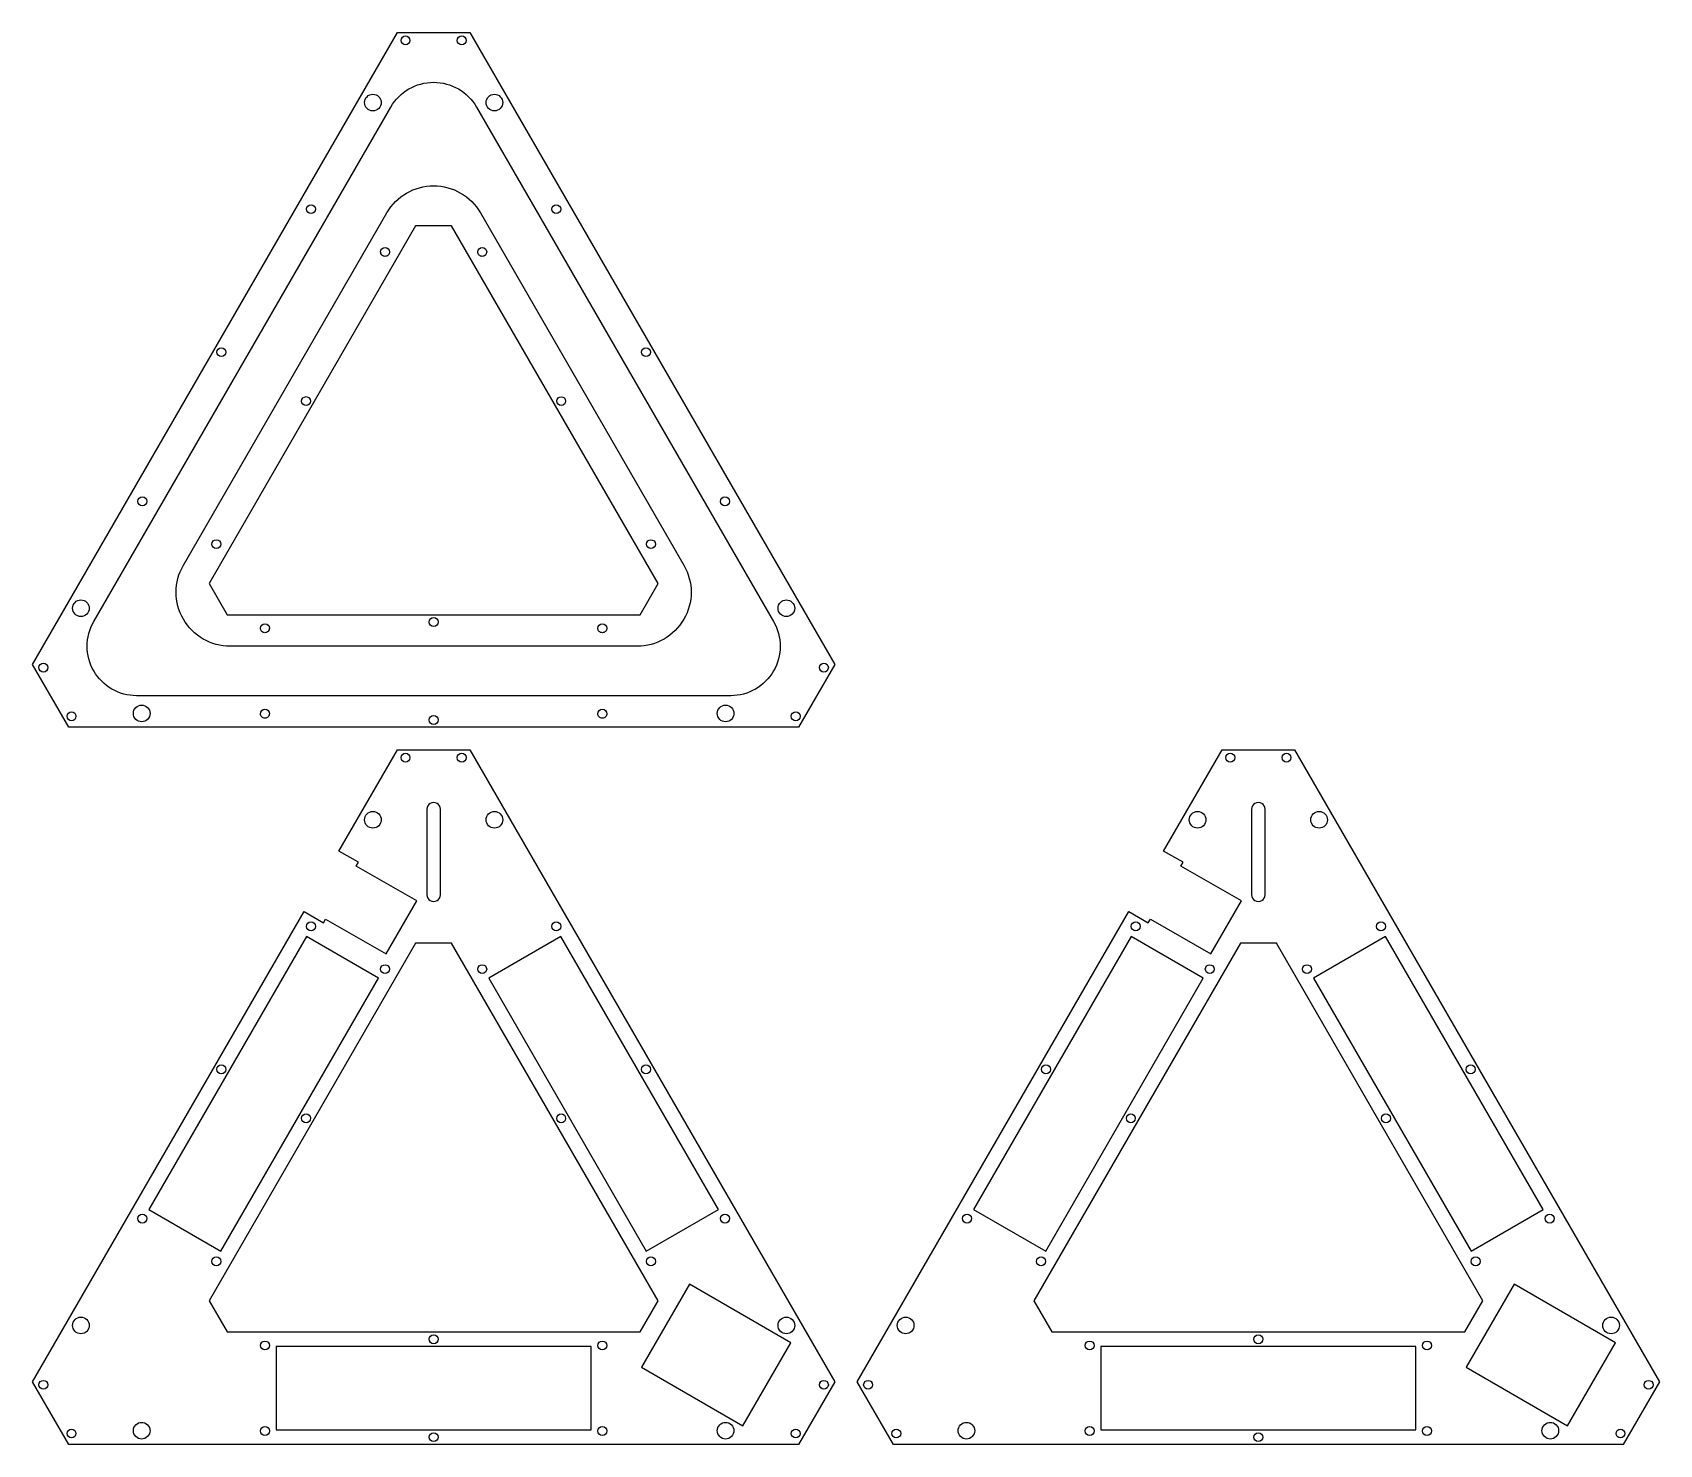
# Model space of a CAD drawing. Extents: x 89 to 634, y 56 to 529.
# Drawn here: x 272.4 to 633.9, y 215.5 to 529.2 of the extents above; entities that cross this region are included whole.
import ezdxf

# ---------------------------------------------------------------- set-up
doc = ezdxf.new("R2010")
doc.units = 0
doc.layers.get('0').update_dxf_attribs({"linetype": 'CONTINUOUS'})

msp = doc.modelspace()

# ---------------------------------------------------------------- linework, layer by layer
at = {"color": 7}
for p, q in [((272.37881, 388.790211), (353.45508, 529.218431)), ((353.45508, 529.218431), (369.55508, 529.218431)), ((369.55508, 529.218431), (450.63135, 388.790211)), ((356.24507, 527.468429), (356.24507, 527.468429)), ((368.74507, 527.468429), (368.74507, 527.468429)), ((349.85507, 513.655158), (349.85507, 513.655158)), ((376.85507, 513.655158), (376.85507, 513.655158)), ((285.97945, 398.347203), (351.9788, 512.66144)), ((371.03136, 512.66144), (437.03072, 398.347203)), ((335.24876, 489.969421), (335.24876, 489.969421)), ((389.7414, 489.969421), (389.7414, 489.969421)), ((357.50508, 486.233237), (311.63008, 406.775406)), ((365.50508, 486.233237), (357.50508, 486.233237)), ((411.38008, 406.775406), (365.50508, 486.233237)), ((351.70323, 480.469421), (351.70323, 480.469421)), ((373.28694, 480.469421), (373.28694, 480.469421)), ((315.30888, 458.192531), (315.30888, 458.192531)), ((409.67921, 458.196111), (409.67921, 458.196111)), ((334.15565, 447.316112), (334.15565, 447.316112)), ((390.83659, 447.312532), (390.83659, 447.312532)), ((297.7613, 425.039222), (297.7613, 425.039222)), ((427.22886, 425.039222), (427.22886, 425.039222)), ((314.21577, 415.539222), (314.21577, 415.539222)), ((410.77439, 415.539222), (410.77439, 415.539222)), ((311.63008, 406.775406), (315.63008, 399.847203)), ((407.38008, 399.847203), (411.38008, 406.775406)), ((284.98199, 401.291686), (284.98199, 401.291686)), ((441.72817, 401.291686), (441.72817, 401.291686)), ((315.63008, 399.847203), (407.38008, 399.847203)), ((362.49302, 398.227203), (362.49302, 398.227203)), ((325.00761, 396.847206), (325.00761, 396.847206)), ((399.98255, 396.847206), (399.98255, 396.847206)), ((406.71983, 392.847203), (406.71983, 392.847203)), ((280.42881, 374.847203), (272.37881, 388.790211)), ((275.78434, 388.106368), (275.78434, 388.106368)), ((450.63135, 388.790211), (442.58135, 374.847203)), ((449.20582, 388.106368), (449.20582, 388.106368)), ((427.50444, 381.847203), (295.50573, 381.847203)), ((282.03434, 377.281051), (282.03434, 377.281051)), ((298.48199, 377.909004), (298.48199, 377.909004)), ((325.00761, 377.847206), (325.00761, 377.847206)), ((362.49714, 376.467201), (362.49714, 376.467201)), ((399.98255, 377.847206), (399.98255, 377.847206)), ((428.22817, 377.909004), (428.22817, 377.909004)), ((442.95582, 377.281051), (442.95582, 377.281051)), ((442.58135, 374.847203), (280.42881, 374.847203)), ((340.45508, 347.330545), (353.45508, 369.847205)), ((353.45508, 369.847205), (369.55508, 369.847205)), ((369.55508, 369.847205), (450.63135, 229.418985)), ((523.70762, 347.330545), (536.70762, 369.847205)), ((536.70762, 369.847205), (552.80762, 369.847205)), ((552.80762, 369.847205), (633.88389, 229.418985)), ((356.24507, 368.097205), (356.24507, 368.097205)), ((368.74507, 368.097205), (368.74507, 368.097205)), ((539.49763, 368.097205), (539.49763, 368.097205)), ((551.99763, 368.097205), (551.99763, 368.097205)), ((349.85507, 354.283925), (349.85507, 354.283925)), ((360.00508, 356.621175), (360.00508, 337.621175)), ((363.00508, 337.621175), (363.00508, 356.621175)), ((376.85507, 354.283925), (376.85507, 354.283925)), ((533.10763, 354.283925), (533.10763, 354.283925)), ((543.25762, 356.621175), (543.25762, 337.621175)), ((546.25762, 337.621175), (546.25762, 356.621175)), ((560.10763, 354.283925), (560.10763, 354.283925)), ((344.78521, 344.830545), (340.45508, 347.330545)), ((528.03775, 344.830545), (523.70762, 347.330545)), ((344.31021, 344.007815), (344.78521, 344.830545)), ((357.7336, 336.257815), (344.31021, 344.007815)), ((527.56275, 344.007815), (528.03775, 344.830545)), ((540.98614, 336.257815), (527.56275, 344.007815)), ((350.9336, 324.479875), (357.7336, 336.257815)), ((534.18614, 324.479875), (540.98614, 336.257815)), ((272.37881, 229.418985), (332.70508, 333.907145)), ((332.70508, 333.907145), (337.03521, 331.407145)), ((455.63135, 229.418985), (515.95762, 333.907145)), ((515.95762, 333.907145), (520.28775, 331.407145)), ((335.24876, 330.598195), (335.24876, 330.598195)), ((337.03521, 331.407145), (337.51021, 332.229875)), ((337.51021, 332.229875), (350.9336, 324.479875)), ((389.7414, 330.598195), (389.7414, 330.598195)), ((518.50129, 330.598195), (518.50129, 330.598195)), ((520.28775, 331.407145), (520.76275, 332.229875)), ((520.76275, 332.229875), (534.18614, 324.479875)), ((572.99397, 330.598195), (572.99397, 330.598195)), ((333.23153, 328.318985), (298.23153, 267.697205)), ((357.50508, 326.862005), (311.63008, 247.404175)), ((349.253, 319.068985), (333.23153, 328.318985)), ((365.50508, 326.862005), (357.50508, 326.862005)), ((411.38008, 247.404175), (365.50508, 326.862005)), ((389.77863, 328.318985), (373.75716, 319.068985)), ((424.77863, 267.697205), (389.77863, 328.318985)), ((516.48407, 328.318985), (481.48407, 267.697205)), ((540.75762, 326.862005), (494.88262, 247.404175)), ((532.50554, 319.068985), (516.48407, 328.318985)), ((548.75762, 326.862005), (540.75762, 326.862005)), ((594.63262, 247.404175), (548.75762, 326.862005)), ((573.03117, 328.318985), (557.0097, 319.068985)), ((608.03117, 267.697205), (573.03117, 328.318985)), ((314.253, 258.447205), (349.253, 319.068985)), ((351.70323, 321.098195), (351.70323, 321.098195)), ((373.28694, 321.098195), (373.28694, 321.098195)), ((373.75716, 319.068985), (408.75716, 258.447205)), ((497.50554, 258.447205), (532.50554, 319.068985)), ((534.95576, 321.098195), (534.95576, 321.098195)), ((556.53944, 321.098195), (556.53944, 321.098195)), ((557.0097, 319.068985), (592.0097, 258.447205)), ((315.30888, 298.821295), (315.30888, 298.821295)), ((409.67921, 298.824885), (409.67921, 298.824885)), ((498.56141, 298.821295), (498.56141, 298.821295)), ((592.93177, 298.824885), (592.93177, 298.824885)), ((334.15565, 287.944875), (334.15565, 287.944875)), ((390.83659, 287.941305), (390.83659, 287.941305)), ((517.40821, 287.944875), (517.40821, 287.944875)), ((574.08912, 287.941305), (574.08912, 287.941305)), ((298.23153, 267.697205), (314.253, 258.447205)), ((408.75716, 258.447205), (424.77863, 267.697205)), ((481.48407, 267.697205), (497.50554, 258.447205)), ((592.0097, 258.447205), (608.03117, 267.697205)), ((297.7613, 265.667995), (297.7613, 265.667995)), ((427.22886, 265.667995), (427.22886, 265.667995)), ((481.01383, 265.667995), (481.01383, 265.667995)), ((610.48139, 265.667995), (610.48139, 265.667995)), ((314.21577, 256.167995), (314.21577, 256.167995)), ((410.77439, 256.167995), (410.77439, 256.167995)), ((497.4683, 256.167995), (497.4683, 256.167995)), ((594.02693, 256.167995), (594.02693, 256.167995)), ((418.32668, 251.072315), (407.67668, 232.625975)), ((440.84334, 238.072315), (418.32668, 251.072315)), ((601.57922, 251.072315), (590.92922, 232.625975)), ((624.09588, 238.072315), (601.57922, 251.072315)), ((311.63008, 247.404175), (315.63008, 240.475975)), ((407.38008, 240.475975), (411.38008, 247.404175)), ((494.88262, 247.404175), (498.88262, 240.475975)), ((590.63262, 240.475975), (594.63262, 247.404175)), ((284.98199, 241.920465), (284.98199, 241.920465)), ((315.63008, 240.475975), (407.38008, 240.475975)), ((362.49302, 238.855975), (362.49302, 238.855975)), ((441.72817, 241.920465), (441.72817, 241.920465)), ((468.23455, 241.920465), (468.23455, 241.920465)), ((498.88262, 240.475975), (590.63262, 240.475975)), ((545.74555, 238.855975), (545.74555, 238.855975)), ((624.98068, 241.920465), (624.98068, 241.920465)), ((325.00761, 237.475975), (325.00761, 237.475975)), ((396.50508, 237.225975), (326.50508, 237.225975)), ((326.50508, 237.225975), (326.50508, 218.725975)), ((396.50508, 218.725975), (396.50508, 237.225975)), ((399.98255, 237.475975), (399.98255, 237.475975)), ((430.19334, 219.625975), (440.84334, 238.072315)), ((508.26014, 237.475975), (508.26014, 237.475975)), ((579.75762, 237.225975), (509.75762, 237.225975)), ((509.75762, 237.225975), (509.75762, 218.725975)), ((579.75762, 218.725975), (579.75762, 237.225975)), ((583.23512, 237.475975), (583.23512, 237.475975)), ((613.44588, 219.625975), (624.09588, 238.072315)), ((407.67668, 232.625975), (430.19334, 219.625975)), ((590.92922, 232.625975), (613.44588, 219.625975)), ((280.42881, 215.475975), (272.37881, 229.418985)), ((275.78434, 228.735145), (275.78434, 228.735145)), ((450.63135, 229.418985), (442.58135, 215.475975)), ((449.20582, 228.735145), (449.20582, 228.735145)), ((463.68135, 215.475975), (455.63135, 229.418985)), ((459.03691, 228.735145), (459.03691, 228.735145)), ((633.88389, 229.418985), (625.83389, 215.475975)), ((632.45832, 228.735145), (632.45832, 228.735145)), ((282.03434, 217.909825), (282.03434, 217.909825)), ((298.48199, 218.537775), (298.48199, 218.537775)), ((325.00761, 218.475975), (325.00761, 218.475975)), ((326.50508, 218.725975), (396.50508, 218.725975)), ((362.49714, 217.095985), (362.49714, 217.095985)), ((399.98255, 218.475975), (399.98255, 218.475975)), ((428.22817, 218.537775), (428.22817, 218.537775)), ((442.95582, 217.909825), (442.95582, 217.909825)), ((465.28691, 217.909825), (465.28691, 217.909825)), ((481.73455, 218.537775), (481.73455, 218.537775)), ((508.26014, 218.475975), (508.26014, 218.475975)), ((509.75762, 218.725975), (579.75762, 218.725975)), ((545.7497, 217.095985), (545.7497, 217.095985)), ((583.23512, 218.475975), (583.23512, 218.475975)), ((611.48068, 218.537775), (611.48068, 218.537775)), ((626.20832, 217.909825), (626.20832, 217.909825)), ((442.58135, 215.475975), (280.42881, 215.475975)), ((625.83389, 215.475975), (463.68135, 215.475975))]:
    msp.add_line(p, q, dxfattribs=at)
for points in [[(354.26507, 527.468429), (354.26507, 528.015191), (354.708308, 528.458429), (355.25507, 528.458429)], [(355.25507, 528.458429), (355.801832, 528.458429), (356.24507, 528.015191), (356.24507, 527.468429)], [(366.76507, 527.468429), (366.76507, 528.015191), (367.208308, 528.458429), (367.75507, 528.458429)], [(367.75507, 528.458429), (368.301832, 528.458429), (368.74507, 528.015191), (368.74507, 527.468429)], [(355.25507, 526.478429), (354.708308, 526.478429), (354.26507, 526.921667), (354.26507, 527.468429)], [(356.24507, 527.468429), (356.24507, 526.921667), (355.801832, 526.478429), (355.25507, 526.478429)], [(367.75507, 526.478429), (367.208308, 526.478429), (366.76507, 526.921667), (366.76507, 527.468429)], [(368.74507, 527.468429), (368.74507, 526.921667), (368.301832, 526.478429), (367.75507, 526.478429)], [(351.9788, 512.66144), (353.943761, 516.064852), (357.575158, 518.161441), (361.50508, 518.161441)], [(361.50508, 518.161441), (365.435002, 518.161441), (369.066399, 516.064852), (371.03136, 512.66144)], [(346.15507, 513.655158), (346.15507, 514.145808), (346.34998, 514.616363), (346.696922, 514.963305)], [(348.00507, 511.805158), (346.983343, 511.805158), (346.15507, 512.633431), (346.15507, 513.655158)], [(346.696922, 514.963305), (347.043865, 515.310248), (347.51442, 515.505158), (348.00507, 515.505158)], [(348.00507, 515.505158), (348.495721, 515.505158), (348.966275, 515.310248), (349.313218, 514.963305)], [(349.313218, 514.963305), (349.66016, 514.616363), (349.85507, 514.145808), (349.85507, 513.655158)], [(349.85507, 513.655158), (349.85507, 513.164507), (349.66016, 512.693953), (349.313218, 512.34701)], [(373.15507, 513.655158), (373.15507, 514.145808), (373.34998, 514.616363), (373.696922, 514.963305)], [(375.00507, 511.805158), (373.983343, 511.805158), (373.15507, 512.633431), (373.15507, 513.655158)], [(373.696922, 514.963305), (374.043865, 515.310248), (374.51442, 515.505158), (375.00507, 515.505158)], [(375.00507, 515.505158), (375.495721, 515.505158), (375.966275, 515.310248), (376.313218, 514.963305)], [(376.313218, 514.963305), (376.66016, 514.616363), (376.85507, 514.145808), (376.85507, 513.655158)], [(376.85507, 513.655158), (376.85507, 513.164507), (376.66016, 512.693953), (376.313218, 512.34701)], [(349.313218, 512.34701), (348.966275, 512.000068), (348.495721, 511.805158), (348.00507, 511.805158)], [(376.313218, 512.34701), (375.966275, 512.000068), (375.495721, 511.805158), (375.00507, 511.805158)], [(351.11278, 489.16144), (353.256374, 492.874253), (357.217898, 495.16144), (361.505085, 495.16144)], [(361.505085, 495.16144), (365.792272, 495.16144), (369.753797, 492.874253), (371.89739, 489.16144)], [(305.89803, 410.847202), (305.89803, 410.847202), (351.11278, 489.16144), (351.11278, 489.16144)], [(333.26876, 489.969421), (333.26876, 490.516183), (333.711998, 490.959421), (334.25876, 490.959421)], [(334.25876, 488.979421), (333.711998, 488.979421), (333.26876, 489.422659), (333.26876, 489.969421)], [(334.25876, 490.959421), (334.805522, 490.959421), (335.24876, 490.516183), (335.24876, 489.969421)], [(335.24876, 489.969421), (335.24876, 489.422659), (334.805522, 488.979421), (334.25876, 488.979421)], [(371.89739, 489.16144), (371.89739, 489.16144), (417.11213, 410.847202), (417.11213, 410.847202)], [(387.7614, 489.969421), (387.7614, 490.516183), (388.204638, 490.959421), (388.7514, 490.959421)], [(388.7514, 488.979421), (388.204638, 488.979421), (387.7614, 489.422659), (387.7614, 489.969421)], [(388.7514, 490.959421), (389.298162, 490.959421), (389.7414, 490.516183), (389.7414, 489.969421)], [(389.7414, 489.969421), (389.7414, 489.422659), (389.298162, 488.979421), (388.7514, 488.979421)], [(349.72323, 480.469421), (349.72323, 481.016183), (350.166468, 481.459421), (350.71323, 481.459421)], [(350.71323, 481.459421), (351.259992, 481.459421), (351.70323, 481.016183), (351.70323, 480.469421)], [(371.30694, 480.469421), (371.30694, 481.016183), (371.750178, 481.459421), (372.29694, 481.459421)], [(372.29694, 481.459421), (372.843702, 481.459421), (373.28694, 481.016183), (373.28694, 480.469421)], [(350.013194, 479.769385), (349.827533, 479.955046), (349.72323, 480.206857), (349.72323, 480.469421)], [(350.71323, 479.479421), (350.450666, 479.479421), (350.198855, 479.583724), (350.013194, 479.769385)], [(351.413266, 479.769385), (351.227605, 479.583724), (350.975794, 479.479421), (350.71323, 479.479421)], [(351.70323, 480.469421), (351.70323, 480.206857), (351.598927, 479.955046), (351.413266, 479.769385)], [(371.596904, 479.769385), (371.411243, 479.955046), (371.30694, 480.206857), (371.30694, 480.469421)], [(372.29694, 479.479421), (372.034376, 479.479421), (371.782565, 479.583724), (371.596904, 479.769385)], [(372.996976, 479.769385), (372.811315, 479.583724), (372.559504, 479.479421), (372.29694, 479.479421)], [(373.28694, 480.469421), (373.28694, 480.206857), (373.182637, 479.955046), (372.996976, 479.769385)], [(313.32888, 458.192531), (313.32888, 458.739293), (313.772118, 459.182531), (314.31888, 459.182531)], [(314.31888, 459.182531), (314.865642, 459.182531), (315.30888, 458.739293), (315.30888, 458.192531)], [(407.69921, 458.196111), (407.69921, 458.742873), (408.142448, 459.186111), (408.68921, 459.186111)], [(408.68921, 459.186111), (409.235972, 459.186111), (409.67921, 458.742873), (409.67921, 458.196111)], [(314.31888, 457.202531), (313.772118, 457.202531), (313.32888, 457.645769), (313.32888, 458.192531)], [(315.30888, 458.192531), (315.30888, 457.645769), (314.865642, 457.202531), (314.31888, 457.202531)], [(408.68921, 457.206111), (408.142448, 457.206111), (407.69921, 457.649349), (407.69921, 458.196111)], [(409.67921, 458.196111), (409.67921, 457.649349), (409.235972, 457.206111), (408.68921, 457.206111)], [(332.17565, 447.316112), (332.17565, 447.862874), (332.618888, 448.306112), (333.16565, 448.306112)], [(333.16565, 448.306112), (333.712412, 448.306112), (334.15565, 447.862874), (334.15565, 447.316112)], [(388.85659, 447.312532), (388.85659, 447.859294), (389.299828, 448.302532), (389.84659, 448.302532)], [(389.84659, 448.302532), (390.393352, 448.302532), (390.83659, 447.859294), (390.83659, 447.312532)], [(333.16565, 446.326112), (332.618888, 446.326112), (332.17565, 446.76935), (332.17565, 447.316112)], [(334.15565, 447.316112), (334.15565, 446.76935), (333.712412, 446.326112), (333.16565, 446.326112)], [(389.84659, 446.322532), (389.299828, 446.322532), (388.85659, 446.76577), (388.85659, 447.312532)], [(390.83659, 447.312532), (390.83659, 446.76577), (390.393352, 446.322532), (389.84659, 446.322532)], [(295.7813, 425.039222), (295.7813, 425.585984), (296.224538, 426.029222), (296.7713, 426.029222)], [(296.7713, 424.049222), (296.224538, 424.049222), (295.7813, 424.49246), (295.7813, 425.039222)], [(296.7713, 426.029222), (297.318062, 426.029222), (297.7613, 425.585984), (297.7613, 425.039222)], [(297.7613, 425.039222), (297.7613, 424.49246), (297.318062, 424.049222), (296.7713, 424.049222)], [(425.24886, 425.039222), (425.24886, 425.585984), (425.692098, 426.029222), (426.23886, 426.029222)], [(426.23886, 424.049222), (425.692098, 424.049222), (425.24886, 424.49246), (425.24886, 425.039222)], [(426.23886, 426.029222), (426.785622, 426.029222), (427.22886, 425.585984), (427.22886, 425.039222)], [(427.22886, 425.039222), (427.22886, 424.49246), (426.785622, 424.049222), (426.23886, 424.049222)], [(312.23577, 415.539222), (312.23577, 416.085984), (312.679008, 416.529222), (313.22577, 416.529222)], [(313.22577, 416.529222), (313.772532, 416.529222), (314.21577, 416.085984), (314.21577, 415.539222)], [(408.79439, 415.539222), (408.79439, 416.085984), (409.237628, 416.529222), (409.78439, 416.529222)], [(409.78439, 416.529222), (410.331152, 416.529222), (410.77439, 416.085984), (410.77439, 415.539222)], [(313.22577, 414.549222), (312.679008, 414.549222), (312.23577, 414.99246), (312.23577, 415.539222)], [(314.21577, 415.539222), (314.21577, 414.99246), (313.772532, 414.549222), (313.22577, 414.549222)], [(409.78439, 414.549222), (409.237628, 414.549222), (408.79439, 414.99246), (408.79439, 415.539222)], [(410.77439, 415.539222), (410.77439, 414.99246), (410.331152, 414.549222), (409.78439, 414.549222)], [(305.89803, 398.847205), (303.754437, 402.560017), (303.754437, 407.13439), (305.89803, 410.847202)], [(417.11213, 410.847202), (419.255723, 407.13439), (419.255723, 402.560017), (417.11213, 398.847205)], [(281.28199, 401.291686), (281.28199, 401.782336), (281.4769, 402.252891), (281.823842, 402.599833)], [(281.823842, 399.983538), (281.4769, 400.330481), (281.28199, 400.801035), (281.28199, 401.291686)], [(281.823842, 402.599833), (282.170785, 402.946776), (282.641339, 403.141686), (283.13199, 403.141686)], [(283.13199, 403.141686), (283.622641, 403.141686), (284.093195, 402.946776), (284.440138, 402.599833)], [(284.440138, 402.599833), (284.78708, 402.252891), (284.98199, 401.782336), (284.98199, 401.291686)], [(284.98199, 401.291686), (284.98199, 400.801035), (284.78708, 400.330481), (284.440138, 399.983538)], [(438.02817, 401.291686), (438.02817, 401.782336), (438.22308, 402.252891), (438.570022, 402.599833)], [(438.570022, 399.983538), (438.22308, 400.330481), (438.02817, 400.801035), (438.02817, 401.291686)], [(438.570022, 402.599833), (438.916965, 402.946776), (439.38752, 403.141686), (439.87817, 403.141686)], [(439.87817, 403.141686), (440.368821, 403.141686), (440.839375, 402.946776), (441.186318, 402.599833)], [(441.186318, 402.599833), (441.53326, 402.252891), (441.72817, 401.782336), (441.72817, 401.291686)], [(441.72817, 401.291686), (441.72817, 400.801035), (441.53326, 400.330481), (441.186318, 399.983538)], [(283.13199, 399.441686), (282.641339, 399.441686), (282.170785, 399.636596), (281.823842, 399.983538)], [(284.440138, 399.983538), (284.093195, 399.636596), (283.622641, 399.441686), (283.13199, 399.441686)], [(285.97945, 387.347203), (284.014489, 390.750614), (284.014489, 394.943791), (285.97945, 398.347203)], [(316.29033, 392.847203), (312.003144, 392.847205), (308.041622, 395.134392), (305.89803, 398.847205)], [(323.02761, 396.847206), (323.02761, 397.393968), (323.470848, 397.837206), (324.01761, 397.837206)], [(324.01761, 397.837206), (324.564372, 397.837206), (325.00761, 397.393968), (325.00761, 396.847206)], [(360.51302, 398.227203), (360.51302, 398.773965), (360.956258, 399.217203), (361.50302, 399.217203)], [(361.50302, 397.237203), (360.956258, 397.237203), (360.51302, 397.680441), (360.51302, 398.227203)], [(361.50302, 399.217203), (362.049782, 399.217203), (362.49302, 398.773965), (362.49302, 398.227203)], [(362.49302, 398.227203), (362.49302, 397.680441), (362.049782, 397.237203), (361.50302, 397.237203)], [(398.00255, 396.847206), (398.00255, 397.393968), (398.445788, 397.837206), (398.99255, 397.837206)], [(398.99255, 397.837206), (399.539312, 397.837206), (399.98255, 397.393968), (399.98255, 396.847206)], [(417.11213, 398.847205), (414.968538, 395.134392), (411.007016, 392.847205), (406.71983, 392.847203)], [(437.03072, 398.347203), (438.995681, 394.943791), (438.995681, 390.750614), (437.03072, 387.347203)], [(439.87817, 399.441686), (439.38752, 399.441686), (438.916965, 399.636596), (438.570022, 399.983538)], [(441.186318, 399.983538), (440.839375, 399.636596), (440.368821, 399.441686), (439.87817, 399.441686)], [(323.317574, 396.147169), (323.131913, 396.332831), (323.02761, 396.584641), (323.02761, 396.847206)], [(324.01761, 395.857205), (323.755046, 395.857205), (323.503235, 395.961508), (323.317574, 396.147169)], [(324.717646, 396.147169), (324.531985, 395.961508), (324.280175, 395.857205), (324.01761, 395.857205)], [(325.00761, 396.847206), (325.00761, 396.584641), (324.903307, 396.332831), (324.717646, 396.147169)], [(398.292514, 396.147169), (398.106853, 396.332831), (398.00255, 396.584641), (398.00255, 396.847206)], [(398.99255, 395.857205), (398.729986, 395.857205), (398.478175, 395.961508), (398.292514, 396.147169)], [(399.692586, 396.147169), (399.506925, 395.961508), (399.255115, 395.857205), (398.99255, 395.857205)], [(399.98255, 396.847206), (399.98255, 396.584641), (399.878247, 396.332831), (399.692586, 396.147169)], [(406.71983, 392.847203), (406.71983, 392.847203), (316.29033, 392.847203), (316.29033, 392.847203)], [(273.80434, 388.106368), (273.80434, 388.65313), (274.247578, 389.096368), (274.79434, 389.096368)], [(274.79434, 387.116368), (274.247578, 387.116368), (273.80434, 387.559606), (273.80434, 388.106368)], [(274.79434, 389.096368), (275.341102, 389.096368), (275.78434, 388.65313), (275.78434, 388.106368)], [(275.78434, 388.106368), (275.78434, 387.559606), (275.341102, 387.116368), (274.79434, 387.116368)], [(295.50573, 381.847203), (291.575808, 381.847203), (287.944411, 383.943791), (285.97945, 387.347203)], [(437.03072, 387.347203), (435.065759, 383.943791), (431.434362, 381.847203), (427.50444, 381.847203)], [(447.22582, 388.106368), (447.22582, 388.65313), (447.669058, 389.096368), (448.21582, 389.096368)], [(448.21582, 387.116368), (447.669058, 387.116368), (447.22582, 387.559606), (447.22582, 388.106368)], [(448.21582, 389.096368), (448.762582, 389.096368), (449.20582, 388.65313), (449.20582, 388.106368)], [(449.20582, 388.106368), (449.20582, 387.559606), (448.762582, 387.116368), (448.21582, 387.116368)], [(295.323842, 379.217151), (295.670785, 379.564094), (296.141339, 379.759004), (296.63199, 379.759004)], [(296.63199, 379.759004), (297.122641, 379.759004), (297.593195, 379.564094), (297.940138, 379.217151)], [(425.070022, 379.217151), (425.416965, 379.564094), (425.88752, 379.759004), (426.37817, 379.759004)], [(426.37817, 379.759004), (426.868821, 379.759004), (427.339375, 379.564094), (427.686318, 379.217151)], [(280.05434, 377.281051), (280.05434, 377.827813), (280.497578, 378.271051), (281.04434, 378.271051)], [(281.04434, 376.291051), (280.497578, 376.291051), (280.05434, 376.734289), (280.05434, 377.281051)], [(281.04434, 378.271051), (281.591102, 378.271051), (282.03434, 377.827813), (282.03434, 377.281051)], [(282.03434, 377.281051), (282.03434, 376.734289), (281.591102, 376.291051), (281.04434, 376.291051)], [(294.78199, 377.909004), (294.78199, 378.399654), (294.9769, 378.870209), (295.323842, 379.217151)], [(295.323842, 376.600856), (294.9769, 376.947799), (294.78199, 377.418353), (294.78199, 377.909004)], [(296.63199, 376.059004), (296.141339, 376.059004), (295.670785, 376.253914), (295.323842, 376.600856)], [(297.940138, 376.600856), (297.593195, 376.253914), (297.122641, 376.059004), (296.63199, 376.059004)], [(297.940138, 379.217151), (298.28708, 378.870209), (298.48199, 378.399654), (298.48199, 377.909004)], [(298.48199, 377.909004), (298.48199, 377.418353), (298.28708, 376.947799), (297.940138, 376.600856)], [(323.02761, 377.847206), (323.02761, 378.393968), (323.470848, 378.837206), (324.01761, 378.837206)], [(323.317574, 377.147169), (323.131913, 377.332831), (323.02761, 377.584641), (323.02761, 377.847206)], [(324.01761, 376.857205), (323.755046, 376.857205), (323.503235, 376.961508), (323.317574, 377.147169)], [(324.01761, 378.837206), (324.564372, 378.837206), (325.00761, 378.393968), (325.00761, 377.847206)], [(324.717646, 377.147169), (324.531985, 376.961508), (324.280175, 376.857205), (324.01761, 376.857205)], [(325.00761, 377.847206), (325.00761, 377.584641), (324.903307, 377.332831), (324.717646, 377.147169)], [(360.51714, 376.467201), (360.51714, 377.013963), (360.960378, 377.457201), (361.50714, 377.457201)], [(361.50714, 375.477201), (360.960378, 375.477201), (360.51714, 375.920439), (360.51714, 376.467201)], [(361.50714, 377.457201), (362.053902, 377.457201), (362.49714, 377.013963), (362.49714, 376.467201)], [(362.49714, 376.467201), (362.49714, 375.920439), (362.053902, 375.477201), (361.50714, 375.477201)], [(398.00255, 377.847206), (398.00255, 378.393968), (398.445788, 378.837206), (398.99255, 378.837206)], [(398.292514, 377.147169), (398.106853, 377.332831), (398.00255, 377.584641), (398.00255, 377.847206)], [(398.99255, 376.857205), (398.729986, 376.857205), (398.478175, 376.961508), (398.292514, 377.147169)], [(398.99255, 378.837206), (399.539312, 378.837206), (399.98255, 378.393968), (399.98255, 377.847206)], [(399.692586, 377.147169), (399.506925, 376.961508), (399.255115, 376.857205), (398.99255, 376.857205)], [(399.98255, 377.847206), (399.98255, 377.584641), (399.878247, 377.332831), (399.692586, 377.147169)], [(424.52817, 377.909004), (424.52817, 378.399654), (424.72308, 378.870209), (425.070022, 379.217151)], [(425.070022, 376.600856), (424.72308, 376.947799), (424.52817, 377.418353), (424.52817, 377.909004)], [(426.37817, 376.059004), (425.88752, 376.059004), (425.416965, 376.253914), (425.070022, 376.600856)], [(427.686318, 376.600856), (427.339375, 376.253914), (426.868821, 376.059004), (426.37817, 376.059004)], [(427.686318, 379.217151), (428.03326, 378.870209), (428.22817, 378.399654), (428.22817, 377.909004)], [(428.22817, 377.909004), (428.22817, 377.418353), (428.03326, 376.947799), (427.686318, 376.600856)], [(440.97582, 377.281051), (440.97582, 377.827813), (441.419058, 378.271051), (441.96582, 378.271051)], [(441.96582, 376.291051), (441.419058, 376.291051), (440.97582, 376.734289), (440.97582, 377.281051)], [(441.96582, 378.271051), (442.512582, 378.271051), (442.95582, 377.827813), (442.95582, 377.281051)], [(442.95582, 377.281051), (442.95582, 376.734289), (442.512582, 376.291051), (441.96582, 376.291051)], [(354.26507, 368.097205), (354.26507, 368.643967), (354.708308, 369.087205), (355.25507, 369.087205)], [(355.25507, 369.087205), (355.801832, 369.087205), (356.24507, 368.643967), (356.24507, 368.097205)], [(366.76507, 368.097205), (366.76507, 368.643967), (367.208308, 369.087205), (367.75507, 369.087205)], [(367.75507, 369.087205), (368.301832, 369.087205), (368.74507, 368.643967), (368.74507, 368.097205)], [(537.51763, 368.097205), (537.51763, 368.643967), (537.960868, 369.087205), (538.50763, 369.087205)], [(538.50763, 369.087205), (539.054392, 369.087205), (539.49763, 368.643967), (539.49763, 368.097205)], [(550.01763, 368.097205), (550.01763, 368.643967), (550.460868, 369.087205), (551.00763, 369.087205)], [(551.00763, 369.087205), (551.554392, 369.087205), (551.99763, 368.643967), (551.99763, 368.097205)], [(355.25507, 367.107205), (354.708308, 367.107205), (354.26507, 367.550443), (354.26507, 368.097205)], [(356.24507, 368.097205), (356.24507, 367.550443), (355.801832, 367.107205), (355.25507, 367.107205)], [(367.75507, 367.107205), (367.208308, 367.107205), (366.76507, 367.550443), (366.76507, 368.097205)], [(368.74507, 368.097205), (368.74507, 367.550443), (368.301832, 367.107205), (367.75507, 367.107205)], [(538.50763, 367.107205), (537.960868, 367.107205), (537.51763, 367.550443), (537.51763, 368.097205)], [(539.49763, 368.097205), (539.49763, 367.550443), (539.054392, 367.107205), (538.50763, 367.107205)], [(551.00763, 367.107205), (550.460868, 367.107205), (550.01763, 367.550443), (550.01763, 368.097205)], [(551.99763, 368.097205), (551.99763, 367.550443), (551.554392, 367.107205), (551.00763, 367.107205)], [(360.75508, 357.920213), (360.290978, 357.652264), (360.00508, 357.157073), (360.00508, 356.621175)], [(362.25508, 357.920213), (361.790978, 358.188162), (361.219182, 358.188162), (360.75508, 357.920213)], [(363.00508, 356.621175), (363.00508, 357.157073), (362.719182, 357.652264), (362.25508, 357.920213)], [(544.00762, 357.920213), (543.543518, 357.652264), (543.25762, 357.157073), (543.25762, 356.621175)], [(545.50762, 357.920213), (545.043518, 358.188162), (544.471722, 358.188162), (544.00762, 357.920213)], [(546.25762, 356.621175), (546.25762, 357.157073), (545.971722, 357.652264), (545.50762, 357.920213)], [(346.15507, 354.283925), (346.15507, 354.774575), (346.34998, 355.24513), (346.696922, 355.592072)], [(346.696922, 352.975777), (346.34998, 353.32272), (346.15507, 353.793274), (346.15507, 354.283925)], [(346.696922, 355.592072), (347.043865, 355.939015), (347.51442, 356.133925), (348.00507, 356.133925)], [(348.00507, 356.133925), (348.495721, 356.133925), (348.966275, 355.939015), (349.313218, 355.592072)], [(349.313218, 355.592072), (349.66016, 355.24513), (349.85507, 354.774575), (349.85507, 354.283925)], [(349.85507, 354.283925), (349.85507, 353.793274), (349.66016, 353.32272), (349.313218, 352.975777)], [(373.15507, 354.283925), (373.15507, 354.774575), (373.34998, 355.24513), (373.696922, 355.592072)], [(373.696922, 352.975777), (373.34998, 353.32272), (373.15507, 353.793274), (373.15507, 354.283925)], [(373.696922, 355.592072), (374.043865, 355.939015), (374.51442, 356.133925), (375.00507, 356.133925)], [(375.00507, 356.133925), (375.495721, 356.133925), (375.966275, 355.939015), (376.313218, 355.592072)], [(376.313218, 355.592072), (376.66016, 355.24513), (376.85507, 354.774575), (376.85507, 354.283925)], [(376.85507, 354.283925), (376.85507, 353.793274), (376.66016, 353.32272), (376.313218, 352.975777)], [(529.40763, 354.283925), (529.40763, 354.774575), (529.60254, 355.24513), (529.949482, 355.592072)], [(529.949482, 352.975777), (529.60254, 353.32272), (529.40763, 353.793274), (529.40763, 354.283925)], [(529.949482, 355.592072), (530.296425, 355.939015), (530.76698, 356.133925), (531.25763, 356.133925)], [(531.25763, 356.133925), (531.748281, 356.133925), (532.218835, 355.939015), (532.565778, 355.592072)], [(532.565778, 355.592072), (532.91272, 355.24513), (533.10763, 354.774575), (533.10763, 354.283925)], [(533.10763, 354.283925), (533.10763, 353.793274), (532.91272, 353.32272), (532.565778, 352.975777)], [(556.40763, 354.283925), (556.40763, 354.774575), (556.60254, 355.24513), (556.949482, 355.592072)], [(556.949482, 352.975777), (556.60254, 353.32272), (556.40763, 353.793274), (556.40763, 354.283925)], [(556.949482, 355.592072), (557.296425, 355.939015), (557.76698, 356.133925), (558.25763, 356.133925)], [(558.25763, 356.133925), (558.748281, 356.133925), (559.218835, 355.939015), (559.565778, 355.592072)], [(559.565778, 355.592072), (559.91272, 355.24513), (560.10763, 354.774575), (560.10763, 354.283925)], [(560.10763, 354.283925), (560.10763, 353.793274), (559.91272, 353.32272), (559.565778, 352.975777)], [(348.00507, 352.433925), (347.51442, 352.433925), (347.043865, 352.628835), (346.696922, 352.975777)], [(349.313218, 352.975777), (348.966275, 352.628835), (348.495721, 352.433925), (348.00507, 352.433925)], [(375.00507, 352.433925), (374.51442, 352.433925), (374.043865, 352.628835), (373.696922, 352.975777)], [(376.313218, 352.975777), (375.966275, 352.628835), (375.495721, 352.433925), (375.00507, 352.433925)], [(531.25763, 352.433925), (530.76698, 352.433925), (530.296425, 352.628835), (529.949482, 352.975777)], [(532.565778, 352.975777), (532.218835, 352.628835), (531.748281, 352.433925), (531.25763, 352.433925)], [(558.25763, 352.433925), (557.76698, 352.433925), (557.296425, 352.628835), (556.949482, 352.975777)], [(559.565778, 352.975777), (559.218835, 352.628835), (558.748281, 352.433925), (558.25763, 352.433925)], [(360.00508, 337.621175), (360.00508, 337.085276), (360.290978, 336.590086), (360.75508, 336.322137)], [(360.75508, 336.322137), (361.219182, 336.054187), (361.790978, 336.054187), (362.25508, 336.322137)], [(362.25508, 336.322137), (362.719182, 336.590086), (363.00508, 337.085276), (363.00508, 337.621175)], [(543.25762, 337.621175), (543.25762, 337.085276), (543.543518, 336.590086), (544.00762, 336.322137)], [(544.00762, 336.322137), (544.471722, 336.054187), (545.043518, 336.054187), (545.50762, 336.322137)], [(545.50762, 336.322137), (545.971722, 336.590086), (546.25762, 337.085276), (546.25762, 337.621175)], [(333.26876, 330.598195), (333.26876, 331.144957), (333.711998, 331.588195), (334.25876, 331.588195)], [(334.25876, 329.608195), (333.711998, 329.608195), (333.26876, 330.051433), (333.26876, 330.598195)], [(334.25876, 331.588195), (334.805522, 331.588195), (335.24876, 331.144957), (335.24876, 330.598195)], [(335.24876, 330.598195), (335.24876, 330.051433), (334.805522, 329.608195), (334.25876, 329.608195)], [(387.7614, 330.598195), (387.7614, 331.144957), (388.204638, 331.588195), (388.7514, 331.588195)], [(388.7514, 329.608195), (388.204638, 329.608195), (387.7614, 330.051433), (387.7614, 330.598195)], [(388.7514, 331.588195), (389.298162, 331.588195), (389.7414, 331.144957), (389.7414, 330.598195)], [(389.7414, 330.598195), (389.7414, 330.051433), (389.298162, 329.608195), (388.7514, 329.608195)], [(516.52129, 330.598195), (516.52129, 331.144957), (516.964528, 331.588195), (517.51129, 331.588195)], [(517.51129, 329.608195), (516.964528, 329.608195), (516.52129, 330.051433), (516.52129, 330.598195)], [(517.51129, 331.588195), (518.058052, 331.588195), (518.50129, 331.144957), (518.50129, 330.598195)], [(518.50129, 330.598195), (518.50129, 330.051433), (518.058052, 329.608195), (517.51129, 329.608195)], [(571.01397, 330.598195), (571.01397, 331.144957), (571.457208, 331.588195), (572.00397, 331.588195)], [(572.00397, 329.608195), (571.457208, 329.608195), (571.01397, 330.051433), (571.01397, 330.598195)], [(572.00397, 331.588195), (572.550732, 331.588195), (572.99397, 331.144957), (572.99397, 330.598195)], [(572.99397, 330.598195), (572.99397, 330.051433), (572.550732, 329.608195), (572.00397, 329.608195)], [(349.72323, 321.098195), (349.72323, 321.644957), (350.166468, 322.088195), (350.71323, 322.088195)], [(350.71323, 322.088195), (351.259992, 322.088195), (351.70323, 321.644957), (351.70323, 321.098195)], [(371.30694, 321.098195), (371.30694, 321.644957), (371.750178, 322.088195), (372.29694, 322.088195)], [(372.29694, 322.088195), (372.843702, 322.088195), (373.28694, 321.644957), (373.28694, 321.098195)], [(532.97576, 321.098195), (532.97576, 321.644957), (533.418998, 322.088195), (533.96576, 322.088195)], [(533.96576, 322.088195), (534.512522, 322.088195), (534.95576, 321.644957), (534.95576, 321.098195)], [(554.55944, 321.098195), (554.55944, 321.644957), (555.002678, 322.088195), (555.54944, 322.088195)], [(555.54944, 322.088195), (556.096202, 322.088195), (556.53944, 321.644957), (556.53944, 321.098195)], [(350.71323, 320.108195), (350.166468, 320.108195), (349.72323, 320.551433), (349.72323, 321.098195)], [(351.70323, 321.098195), (351.70323, 320.551433), (351.259992, 320.108195), (350.71323, 320.108195)], [(372.29694, 320.108195), (371.750178, 320.108195), (371.30694, 320.551433), (371.30694, 321.098195)], [(373.28694, 321.098195), (373.28694, 320.551433), (372.843702, 320.108195), (372.29694, 320.108195)], [(533.96576, 320.108195), (533.418998, 320.108195), (532.97576, 320.551433), (532.97576, 321.098195)], [(534.95576, 321.098195), (534.95576, 320.551433), (534.512522, 320.108195), (533.96576, 320.108195)], [(555.54944, 320.108195), (555.002678, 320.108195), (554.55944, 320.551433), (554.55944, 321.098195)], [(556.53944, 321.098195), (556.53944, 320.551433), (556.096202, 320.108195), (555.54944, 320.108195)], [(313.32888, 298.821295), (313.32888, 299.368057), (313.772118, 299.811295), (314.31888, 299.811295)], [(314.31888, 297.831295), (313.772118, 297.831295), (313.32888, 298.274533), (313.32888, 298.821295)], [(314.31888, 299.811295), (314.865642, 299.811295), (315.30888, 299.368057), (315.30888, 298.821295)], [(315.30888, 298.821295), (315.30888, 298.274533), (314.865642, 297.831295), (314.31888, 297.831295)], [(407.69921, 298.824885), (407.69921, 299.371647), (408.142448, 299.814885), (408.68921, 299.814885)], [(408.68921, 297.834885), (408.142448, 297.834885), (407.69921, 298.278123), (407.69921, 298.824885)], [(408.68921, 299.814885), (409.235972, 299.814885), (409.67921, 299.371647), (409.67921, 298.824885)], [(409.67921, 298.824885), (409.67921, 298.278123), (409.235972, 297.834885), (408.68921, 297.834885)], [(496.58141, 298.821295), (496.58141, 299.368057), (497.024648, 299.811295), (497.57141, 299.811295)], [(497.57141, 297.831295), (497.024648, 297.831295), (496.58141, 298.274533), (496.58141, 298.821295)], [(497.57141, 299.811295), (498.118172, 299.811295), (498.56141, 299.368057), (498.56141, 298.821295)], [(498.56141, 298.821295), (498.56141, 298.274533), (498.118172, 297.831295), (497.57141, 297.831295)], [(590.95177, 298.824885), (590.95177, 299.371647), (591.395008, 299.814885), (591.94177, 299.814885)], [(591.94177, 297.834885), (591.395008, 297.834885), (590.95177, 298.278123), (590.95177, 298.824885)], [(591.94177, 299.814885), (592.488532, 299.814885), (592.93177, 299.371647), (592.93177, 298.824885)], [(592.93177, 298.824885), (592.93177, 298.278123), (592.488532, 297.834885), (591.94177, 297.834885)], [(332.17565, 287.944875), (332.17565, 288.491637), (332.618888, 288.934875), (333.16565, 288.934875)], [(333.16565, 286.954875), (332.618888, 286.954875), (332.17565, 287.398113), (332.17565, 287.944875)], [(333.16565, 288.934875), (333.712412, 288.934875), (334.15565, 288.491637), (334.15565, 287.944875)], [(334.15565, 287.944875), (334.15565, 287.398113), (333.712412, 286.954875), (333.16565, 286.954875)], [(388.85659, 287.941305), (388.85659, 288.488067), (389.299828, 288.931305), (389.84659, 288.931305)], [(389.84659, 286.951305), (389.299828, 286.951305), (388.85659, 287.394543), (388.85659, 287.941305)], [(389.84659, 288.931305), (390.393352, 288.931305), (390.83659, 288.488067), (390.83659, 287.941305)], [(390.83659, 287.941305), (390.83659, 287.394543), (390.393352, 286.951305), (389.84659, 286.951305)], [(515.42821, 287.944875), (515.42821, 288.491637), (515.871448, 288.934875), (516.41821, 288.934875)], [(516.41821, 286.954875), (515.871448, 286.954875), (515.42821, 287.398113), (515.42821, 287.944875)], [(516.41821, 288.934875), (516.964972, 288.934875), (517.40821, 288.491637), (517.40821, 287.944875)], [(517.40821, 287.944875), (517.40821, 287.398113), (516.964972, 286.954875), (516.41821, 286.954875)], [(572.10912, 287.941305), (572.10912, 288.488067), (572.552358, 288.931305), (573.09912, 288.931305)], [(573.09912, 286.951305), (572.552358, 286.951305), (572.10912, 287.394543), (572.10912, 287.941305)], [(573.09912, 288.931305), (573.645882, 288.931305), (574.08912, 288.488067), (574.08912, 287.941305)], [(574.08912, 287.941305), (574.08912, 287.394543), (573.645882, 286.951305), (573.09912, 286.951305)], [(295.7813, 265.667995), (295.7813, 266.214757), (296.224538, 266.657995), (296.7713, 266.657995)], [(296.7713, 264.677995), (296.224538, 264.677995), (295.7813, 265.121233), (295.7813, 265.667995)], [(296.7713, 266.657995), (297.318062, 266.657995), (297.7613, 266.214757), (297.7613, 265.667995)], [(297.7613, 265.667995), (297.7613, 265.121233), (297.318062, 264.677995), (296.7713, 264.677995)], [(425.24886, 265.667995), (425.24886, 266.214757), (425.692098, 266.657995), (426.23886, 266.657995)], [(426.23886, 264.677995), (425.692098, 264.677995), (425.24886, 265.121233), (425.24886, 265.667995)], [(426.23886, 266.657995), (426.785622, 266.657995), (427.22886, 266.214757), (427.22886, 265.667995)], [(427.22886, 265.667995), (427.22886, 265.121233), (426.785622, 264.677995), (426.23886, 264.677995)], [(479.03383, 265.667995), (479.03383, 266.214757), (479.477068, 266.657995), (480.02383, 266.657995)], [(480.02383, 264.677995), (479.477068, 264.677995), (479.03383, 265.121233), (479.03383, 265.667995)], [(480.02383, 266.657995), (480.570592, 266.657995), (481.01383, 266.214757), (481.01383, 265.667995)], [(481.01383, 265.667995), (481.01383, 265.121233), (480.570592, 264.677995), (480.02383, 264.677995)], [(608.50139, 265.667995), (608.50139, 266.214757), (608.944628, 266.657995), (609.49139, 266.657995)], [(609.49139, 264.677995), (608.944628, 264.677995), (608.50139, 265.121233), (608.50139, 265.667995)], [(609.49139, 266.657995), (610.038152, 266.657995), (610.48139, 266.214757), (610.48139, 265.667995)], [(610.48139, 265.667995), (610.48139, 265.121233), (610.038152, 264.677995), (609.49139, 264.677995)], [(312.23577, 256.167995), (312.23577, 256.714757), (312.679008, 257.157995), (313.22577, 257.157995)], [(313.22577, 257.157995), (313.772532, 257.157995), (314.21577, 256.714757), (314.21577, 256.167995)], [(408.79439, 256.167995), (408.79439, 256.714757), (409.237628, 257.157995), (409.78439, 257.157995)], [(409.78439, 257.157995), (410.331152, 257.157995), (410.77439, 256.714757), (410.77439, 256.167995)], [(495.4883, 256.167995), (495.4883, 256.714757), (495.931538, 257.157995), (496.4783, 257.157995)], [(496.4783, 257.157995), (497.025062, 257.157995), (497.4683, 256.714757), (497.4683, 256.167995)], [(592.04693, 256.167995), (592.04693, 256.714757), (592.490168, 257.157995), (593.03693, 257.157995)], [(593.03693, 257.157995), (593.583692, 257.157995), (594.02693, 256.714757), (594.02693, 256.167995)], [(313.22577, 255.177995), (312.679008, 255.177995), (312.23577, 255.621233), (312.23577, 256.167995)], [(314.21577, 256.167995), (314.21577, 255.621233), (313.772532, 255.177995), (313.22577, 255.177995)], [(409.78439, 255.177995), (409.237628, 255.177995), (408.79439, 255.621233), (408.79439, 256.167995)], [(410.77439, 256.167995), (410.77439, 255.621233), (410.331152, 255.177995), (409.78439, 255.177995)], [(496.4783, 255.177995), (495.931538, 255.177995), (495.4883, 255.621233), (495.4883, 256.167995)], [(497.4683, 256.167995), (497.4683, 255.621233), (497.025062, 255.177995), (496.4783, 255.177995)], [(593.03693, 255.177995), (592.490168, 255.177995), (592.04693, 255.621233), (592.04693, 256.167995)], [(594.02693, 256.167995), (594.02693, 255.621233), (593.583692, 255.177995), (593.03693, 255.177995)], [(281.28199, 241.920465), (281.28199, 242.411115), (281.4769, 242.88167), (281.823842, 243.228612)], [(281.823842, 243.228612), (282.170785, 243.575555), (282.641339, 243.770465), (283.13199, 243.770465)], [(283.13199, 243.770465), (283.622641, 243.770465), (284.093195, 243.575555), (284.440138, 243.228612)], [(284.440138, 243.228612), (284.78708, 242.88167), (284.98199, 242.411115), (284.98199, 241.920465)], [(438.02817, 241.920465), (438.02817, 242.411115), (438.22308, 242.88167), (438.570022, 243.228612)], [(438.570022, 243.228612), (438.916965, 243.575555), (439.38752, 243.770465), (439.87817, 243.770465)], [(439.87817, 243.770465), (440.368821, 243.770465), (440.839375, 243.575555), (441.186318, 243.228612)], [(441.186318, 243.228612), (441.53326, 242.88167), (441.72817, 242.411115), (441.72817, 241.920465)], [(464.53455, 241.920465), (464.53455, 242.411115), (464.72946, 242.88167), (465.076402, 243.228612)], [(465.076402, 243.228612), (465.423345, 243.575555), (465.8939, 243.770465), (466.38455, 243.770465)], [(466.38455, 243.770465), (466.875201, 243.770465), (467.345755, 243.575555), (467.692698, 243.228612)], [(467.692698, 243.228612), (468.03964, 242.88167), (468.23455, 242.411115), (468.23455, 241.920465)], [(621.28068, 241.920465), (621.28068, 242.411115), (621.47559, 242.88167), (621.822532, 243.228612)], [(621.822532, 243.228612), (622.169475, 243.575555), (622.64003, 243.770465), (623.13068, 243.770465)], [(623.13068, 243.770465), (623.621331, 243.770465), (624.091885, 243.575555), (624.438828, 243.228612)], [(624.438828, 243.228612), (624.78577, 242.88167), (624.98068, 242.411115), (624.98068, 241.920465)], [(281.823842, 240.612317), (281.4769, 240.95926), (281.28199, 241.429814), (281.28199, 241.920465)], [(283.13199, 240.070465), (282.641339, 240.070465), (282.170785, 240.265375), (281.823842, 240.612317)], [(284.440138, 240.612317), (284.093195, 240.265375), (283.622641, 240.070465), (283.13199, 240.070465)], [(284.98199, 241.920465), (284.98199, 241.429814), (284.78708, 240.95926), (284.440138, 240.612317)], [(360.51302, 238.855975), (360.51302, 239.402737), (360.956258, 239.845975), (361.50302, 239.845975)], [(361.50302, 237.865975), (360.956258, 237.865975), (360.51302, 238.309213), (360.51302, 238.855975)], [(361.50302, 239.845975), (362.049782, 239.845975), (362.49302, 239.402737), (362.49302, 238.855975)], [(362.49302, 238.855975), (362.49302, 238.309213), (362.049782, 237.865975), (361.50302, 237.865975)], [(438.570022, 240.612317), (438.22308, 240.95926), (438.02817, 241.429814), (438.02817, 241.920465)], [(439.87817, 240.070465), (439.38752, 240.070465), (438.916965, 240.265375), (438.570022, 240.612317)], [(441.186318, 240.612317), (440.839375, 240.265375), (440.368821, 240.070465), (439.87817, 240.070465)], [(441.72817, 241.920465), (441.72817, 241.429814), (441.53326, 240.95926), (441.186318, 240.612317)], [(465.076402, 240.612317), (464.72946, 240.95926), (464.53455, 241.429814), (464.53455, 241.920465)], [(466.38455, 240.070465), (465.8939, 240.070465), (465.423345, 240.265375), (465.076402, 240.612317)], [(467.692698, 240.612317), (467.345755, 240.265375), (466.875201, 240.070465), (466.38455, 240.070465)], [(468.23455, 241.920465), (468.23455, 241.429814), (468.03964, 240.95926), (467.692698, 240.612317)], [(543.76555, 238.855975), (543.76555, 239.402737), (544.208788, 239.845975), (544.75555, 239.845975)], [(544.75555, 237.865975), (544.208788, 237.865975), (543.76555, 238.309213), (543.76555, 238.855975)], [(544.75555, 239.845975), (545.302312, 239.845975), (545.74555, 239.402737), (545.74555, 238.855975)], [(545.74555, 238.855975), (545.74555, 238.309213), (545.302312, 237.865975), (544.75555, 237.865975)], [(623.13068, 240.070465), (622.108953, 240.070465), (621.28068, 240.898738), (621.28068, 241.920465)], [(624.438828, 240.612317), (624.091885, 240.265375), (623.621331, 240.070465), (623.13068, 240.070465)], [(624.98068, 241.920465), (624.98068, 241.429814), (624.78577, 240.95926), (624.438828, 240.612317)], [(323.02761, 237.475975), (323.02761, 238.022737), (323.470848, 238.465975), (324.01761, 238.465975)], [(324.01761, 236.485975), (323.470848, 236.485975), (323.02761, 236.929213), (323.02761, 237.475975)], [(324.01761, 238.465975), (324.564372, 238.465975), (325.00761, 238.022737), (325.00761, 237.475975)], [(325.00761, 237.475975), (325.00761, 236.929213), (324.564372, 236.485975), (324.01761, 236.485975)], [(398.00255, 237.475975), (398.00255, 238.022737), (398.445788, 238.465975), (398.99255, 238.465975)], [(398.99255, 236.485975), (398.445788, 236.485975), (398.00255, 236.929213), (398.00255, 237.475975)], [(398.99255, 238.465975), (399.539312, 238.465975), (399.98255, 238.022737), (399.98255, 237.475975)], [(399.98255, 237.475975), (399.98255, 236.929213), (399.539312, 236.485975), (398.99255, 236.485975)], [(506.28014, 237.475975), (506.28014, 238.022737), (506.723378, 238.465975), (507.27014, 238.465975)], [(507.27014, 236.485975), (506.723378, 236.485975), (506.28014, 236.929213), (506.28014, 237.475975)], [(507.27014, 238.465975), (507.816902, 238.465975), (508.26014, 238.022737), (508.26014, 237.475975)], [(508.26014, 237.475975), (508.26014, 236.929213), (507.816902, 236.485975), (507.27014, 236.485975)], [(581.25512, 237.475975), (581.25512, 238.022737), (581.698358, 238.465975), (582.24512, 238.465975)], [(582.24512, 236.485975), (581.698358, 236.485975), (581.25512, 236.929213), (581.25512, 237.475975)], [(582.24512, 238.465975), (582.791882, 238.465975), (583.23512, 238.022737), (583.23512, 237.475975)], [(583.23512, 237.475975), (583.23512, 236.929213), (582.791882, 236.485975), (582.24512, 236.485975)], [(273.80434, 228.735145), (273.80434, 229.281907), (274.247578, 229.725145), (274.79434, 229.725145)], [(274.79434, 227.745145), (274.247578, 227.745145), (273.80434, 228.188383), (273.80434, 228.735145)], [(274.79434, 229.725145), (275.341102, 229.725145), (275.78434, 229.281907), (275.78434, 228.735145)], [(275.78434, 228.735145), (275.78434, 228.188383), (275.341102, 227.745145), (274.79434, 227.745145)], [(447.22582, 228.735145), (447.22582, 229.281907), (447.669058, 229.725145), (448.21582, 229.725145)], [(448.21582, 227.745145), (447.669058, 227.745145), (447.22582, 228.188383), (447.22582, 228.735145)], [(448.21582, 229.725145), (448.762582, 229.725145), (449.20582, 229.281907), (449.20582, 228.735145)], [(449.20582, 228.735145), (449.20582, 228.188383), (448.762582, 227.745145), (448.21582, 227.745145)], [(457.05691, 228.735145), (457.05691, 229.281907), (457.500148, 229.725145), (458.04691, 229.725145)], [(458.04691, 227.745145), (457.500148, 227.745145), (457.05691, 228.188383), (457.05691, 228.735145)], [(458.04691, 229.725145), (458.593672, 229.725145), (459.03691, 229.281907), (459.03691, 228.735145)], [(459.03691, 228.735145), (459.03691, 228.188383), (458.593672, 227.745145), (458.04691, 227.745145)], [(630.47832, 228.735145), (630.47832, 229.281907), (630.921558, 229.725145), (631.46832, 229.725145)], [(631.46832, 227.745145), (630.921558, 227.745145), (630.47832, 228.188383), (630.47832, 228.735145)], [(631.46832, 229.725145), (632.015082, 229.725145), (632.45832, 229.281907), (632.45832, 228.735145)], [(632.45832, 228.735145), (632.45832, 228.188383), (632.015082, 227.745145), (631.46832, 227.745145)], [(280.05434, 217.909825), (280.05434, 218.456587), (280.497578, 218.899825), (281.04434, 218.899825)], [(281.04434, 216.919825), (280.497578, 216.919825), (280.05434, 217.363063), (280.05434, 217.909825)], [(281.04434, 218.899825), (281.591102, 218.899825), (282.03434, 218.456587), (282.03434, 217.909825)], [(282.03434, 217.909825), (282.03434, 217.363063), (281.591102, 216.919825), (281.04434, 216.919825)], [(294.78199, 218.537775), (294.78199, 219.028425), (294.9769, 219.49898), (295.323842, 219.845922)], [(295.323842, 217.229627), (294.9769, 217.57657), (294.78199, 218.047124), (294.78199, 218.537775)], [(295.323842, 219.845922), (295.670785, 220.192865), (296.141339, 220.387775), (296.63199, 220.387775)], [(296.63199, 216.687775), (296.141339, 216.687775), (295.670785, 216.882685), (295.323842, 217.229627)], [(296.63199, 220.387775), (297.122641, 220.387775), (297.593195, 220.192865), (297.940138, 219.845922)], [(297.940138, 217.229627), (297.593195, 216.882685), (297.122641, 216.687775), (296.63199, 216.687775)], [(297.940138, 219.845922), (298.28708, 219.49898), (298.48199, 219.028425), (298.48199, 218.537775)], [(298.48199, 218.537775), (298.48199, 218.047124), (298.28708, 217.57657), (297.940138, 217.229627)], [(323.02761, 218.475975), (323.02761, 219.022737), (323.470848, 219.465975), (324.01761, 219.465975)], [(324.01761, 217.485975), (323.470848, 217.485975), (323.02761, 217.929213), (323.02761, 218.475975)], [(324.01761, 219.465975), (324.564372, 219.465975), (325.00761, 219.022737), (325.00761, 218.475975)], [(325.00761, 218.475975), (325.00761, 217.929213), (324.564372, 217.485975), (324.01761, 217.485975)], [(360.51714, 217.095985), (360.51714, 217.642747), (360.960378, 218.085985), (361.50714, 218.085985)], [(361.50714, 216.105985), (360.960378, 216.105985), (360.51714, 216.549223), (360.51714, 217.095985)], [(361.50714, 218.085985), (362.053902, 218.085985), (362.49714, 217.642747), (362.49714, 217.095985)], [(362.49714, 217.095985), (362.49714, 216.549223), (362.053902, 216.105985), (361.50714, 216.105985)], [(398.00255, 218.475975), (398.00255, 219.022737), (398.445788, 219.465975), (398.99255, 219.465975)], [(398.99255, 217.485975), (398.445788, 217.485975), (398.00255, 217.929213), (398.00255, 218.475975)], [(398.99255, 219.465975), (399.539312, 219.465975), (399.98255, 219.022737), (399.98255, 218.475975)], [(399.98255, 218.475975), (399.98255, 217.929213), (399.539312, 217.485975), (398.99255, 217.485975)], [(424.52817, 218.537775), (424.52817, 219.028425), (424.72308, 219.49898), (425.070022, 219.845922)], [(425.070022, 217.229627), (424.72308, 217.57657), (424.52817, 218.047124), (424.52817, 218.537775)], [(425.070022, 219.845922), (425.416965, 220.192865), (425.88752, 220.387775), (426.37817, 220.387775)], [(426.37817, 216.687775), (425.88752, 216.687775), (425.416965, 216.882685), (425.070022, 217.229627)], [(426.37817, 220.387775), (426.868821, 220.387775), (427.339375, 220.192865), (427.686318, 219.845922)], [(427.686318, 217.229627), (427.339375, 216.882685), (426.868821, 216.687775), (426.37817, 216.687775)], [(427.686318, 219.845922), (428.03326, 219.49898), (428.22817, 219.028425), (428.22817, 218.537775)], [(428.22817, 218.537775), (428.22817, 218.047124), (428.03326, 217.57657), (427.686318, 217.229627)], [(440.97582, 217.909825), (440.97582, 218.456587), (441.419058, 218.899825), (441.96582, 218.899825)], [(441.96582, 216.919825), (441.419058, 216.919825), (440.97582, 217.363063), (440.97582, 217.909825)], [(441.96582, 218.899825), (442.512582, 218.899825), (442.95582, 218.456587), (442.95582, 217.909825)], [(442.95582, 217.909825), (442.95582, 217.363063), (442.512582, 216.919825), (441.96582, 216.919825)], [(463.30691, 217.909825), (463.30691, 218.456587), (463.750148, 218.899825), (464.29691, 218.899825)], [(464.29691, 216.919825), (463.750148, 216.919825), (463.30691, 217.363063), (463.30691, 217.909825)], [(464.29691, 218.899825), (464.843672, 218.899825), (465.28691, 218.456587), (465.28691, 217.909825)], [(465.28691, 217.909825), (465.28691, 217.363063), (464.843672, 216.919825), (464.29691, 216.919825)], [(478.03455, 218.537775), (478.03455, 219.028425), (478.22946, 219.49898), (478.576402, 219.845922)], [(478.576402, 217.229627), (478.22946, 217.57657), (478.03455, 218.047124), (478.03455, 218.537775)], [(478.576402, 219.845922), (478.923345, 220.192865), (479.3939, 220.387775), (479.88455, 220.387775)], [(479.88455, 216.687775), (479.3939, 216.687775), (478.923345, 216.882685), (478.576402, 217.229627)], [(479.88455, 220.387775), (480.375201, 220.387775), (480.845755, 220.192865), (481.192698, 219.845922)], [(481.192698, 217.229627), (480.845755, 216.882685), (480.375201, 216.687775), (479.88455, 216.687775)], [(481.192698, 219.845922), (481.53964, 219.49898), (481.73455, 219.028425), (481.73455, 218.537775)], [(481.73455, 218.537775), (481.73455, 218.047124), (481.53964, 217.57657), (481.192698, 217.229627)], [(506.28014, 218.475975), (506.28014, 219.022737), (506.723378, 219.465975), (507.27014, 219.465975)], [(507.27014, 217.485975), (506.723378, 217.485975), (506.28014, 217.929213), (506.28014, 218.475975)], [(507.27014, 219.465975), (507.816902, 219.465975), (508.26014, 219.022737), (508.26014, 218.475975)], [(508.26014, 218.475975), (508.26014, 217.929213), (507.816902, 217.485975), (507.27014, 217.485975)], [(543.7697, 217.095985), (543.7697, 217.642747), (544.212938, 218.085985), (544.7597, 218.085985)], [(544.7597, 216.105985), (544.212938, 216.105985), (543.7697, 216.549223), (543.7697, 217.095985)], [(544.7597, 218.085985), (545.306462, 218.085985), (545.7497, 217.642747), (545.7497, 217.095985)], [(545.7497, 217.095985), (545.7497, 216.549223), (545.306462, 216.105985), (544.7597, 216.105985)], [(581.25512, 218.475975), (581.25512, 219.022737), (581.698358, 219.465975), (582.24512, 219.465975)], [(582.24512, 217.485975), (581.698358, 217.485975), (581.25512, 217.929213), (581.25512, 218.475975)], [(582.24512, 219.465975), (582.791882, 219.465975), (583.23512, 219.022737), (583.23512, 218.475975)], [(583.23512, 218.475975), (583.23512, 217.929213), (582.791882, 217.485975), (582.24512, 217.485975)], [(607.78068, 218.537775), (607.78068, 219.028425), (607.97559, 219.49898), (608.322532, 219.845922)], [(608.322532, 217.229627), (607.97559, 217.57657), (607.78068, 218.047124), (607.78068, 218.537775)], [(608.322532, 219.845922), (608.669475, 220.192865), (609.14003, 220.387775), (609.63068, 220.387775)], [(609.63068, 216.687775), (609.14003, 216.687775), (608.669475, 216.882685), (608.322532, 217.229627)], [(609.63068, 220.387775), (610.121331, 220.387775), (610.591885, 220.192865), (610.938828, 219.845922)], [(610.938828, 217.229627), (610.591885, 216.882685), (610.121331, 216.687775), (609.63068, 216.687775)], [(610.938828, 219.845922), (611.28577, 219.49898), (611.48068, 219.028425), (611.48068, 218.537775)], [(611.48068, 218.537775), (611.48068, 218.047124), (611.28577, 217.57657), (610.938828, 217.229627)], [(624.22832, 217.909825), (624.22832, 218.456587), (624.671558, 218.899825), (625.21832, 218.899825)], [(625.21832, 216.919825), (624.671558, 216.919825), (624.22832, 217.363063), (624.22832, 217.909825)], [(625.21832, 218.899825), (625.765082, 218.899825), (626.20832, 218.456587), (626.20832, 217.909825)], [(626.20832, 217.909825), (626.20832, 217.363063), (625.765082, 216.919825), (625.21832, 216.919825)]]:
    msp.add_open_spline(points, degree=3, dxfattribs=at)

doc.saveas('drawing.dxf')
